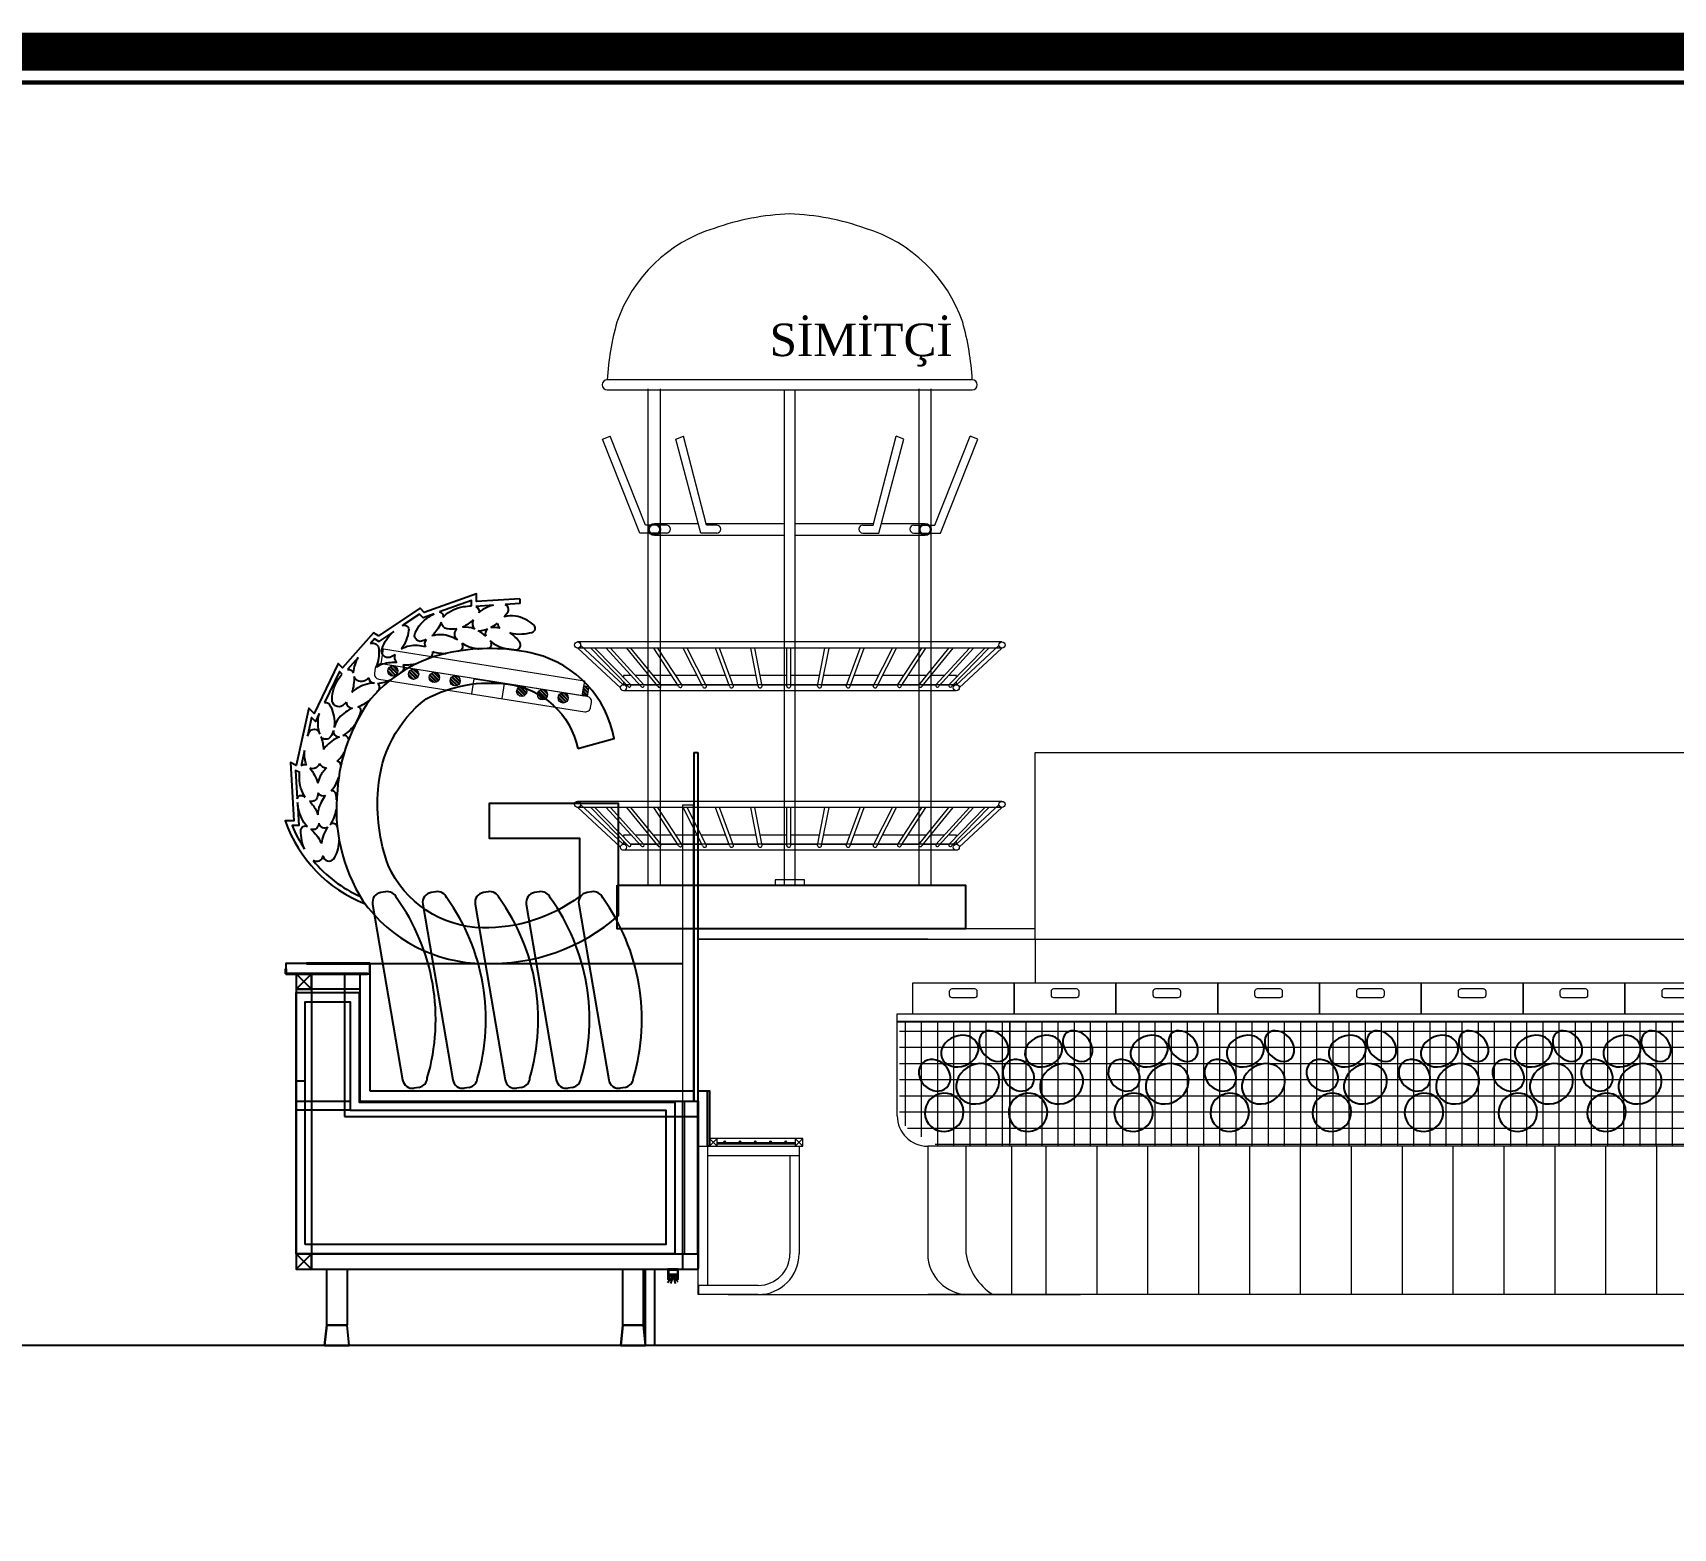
# Model space of a CAD drawing. Header units: millimetres. Extents: x 54215 to 67697, y 23496 to 56611.
# Drawn here: x 57300.9 to 57623.2, y 28302.8 to 28596.5 of the extents above; entities that cross this region are included whole.
import ezdxf

# ---------------------------------------------------------------- set-up
doc = ezdxf.new("R2010")
doc.units = ezdxf.units.MM
doc.linetypes.add('DASHED', pattern=[19.05, 12.7, -6.35])
for name, color, linetype, lineweight in [('ahşap', 27, 'Continuous', 25), ('DEMIR_gor', 154, 'Continuous', 9), ('DEMIR_kesit', 170, 'Continuous', 18), ('mermer', 42, 'Continuous', 25), ('no3_ahsap gorunus on ince', 32, 'Continuous', 13), ('no3_cam gorunus on', 142, 'Continuous', 15), ('no3_duvar kaplama', 8, 'Continuous', 0), ('no3_duvar kaplama trimli', 8, 'Continuous', 0), ('no3_kutu profil gorunus', 8, 'Continuous', 0), ('no3_kutuprofil kesit', 74, 'Continuous', 18), ('no3_lejand', 255, 'Continuous', 13), ('no3_mermer gorunus on', 31, 'Continuous', 15), ('no3_tefriş arka ince', 65, 'Continuous', 13), ('no3_yazı duvar', 152, 'Continuous', 0), ('t_olcu', 251, 'Continuous', 20), ('TEFRIS_mutfak_ekipmanlari', 161, 'Continuous', 0), ('çizgi', 7, 'Continuous', 30)]:
    doc.layers.add(name, color=color, linetype=linetype, lineweight=lineweight)
doc.layers.add('cam', color=130, linetype='Continuous')
doc.layers.add('no3_ahsap kesit on', color=7, linetype='Continuous', lineweight=20, true_color=0xfca103)
doc.layers.add('SAC', color=7, linetype='Continuous', lineweight=20, true_color=0x4aed60)
doc.styles.add('style1', font='arial.ttf', dxfattribs={"height": 20})
pattern_1 = [(135, (-115073.0382, 81657.416), (-0.3367596045, -0.3367596045), []), (135, (-115073.0382, 81657.6405), (-0.3367596045, -0.3367596045), [])]

# ---------------------------------------------------------------- blocks, each defined once
blk = doc.blocks.new('ggggggg')
blk.add_line((13801.05, 8892.88), (13801.05, 8893.82))
for points in [[(13800.99, 8893.82), (13792.43, 8893.26), (13792.43, 8894.79), (13782.2, 8891.15), (13781.37, 8891.98), (13773.22, 8886.52), (13772.23, 8887.13), (13766.16, 8880.24), (13765.28, 8881.11), (13760.55, 8871.29), (13759.5, 8872.34), (13757.06, 8861.08), (13755.91, 8861.64), (13756.56, 8850.19), (13754.9, 8850.19, 0.220257), (13770.56, 8833.91, 0.220257)], [(13785.86, 8890.21, -0.052252), (13786.08, 8890.42, -0.147162), (13789.93, 8892.28, -0.02465), (13791.5, 8892.42, -0.02465)], [(13792.35, 8892.32, -0.356992), (13792.94, 8891.08)], [(13795.79, 8892.55, 0.069039), (13793.73, 8891.72, 0.040908), (13792.94, 8891.08)], [(13797.92, 8890.3, 0.016416), (13798.57, 8891.11, 0.459413), (13798.11, 8892.69)], [(13782.54, 8885.81, -0.040122), (13781.65, 8885.47, -0.634112), (13780.43, 8887.14, -0.147462), (13783.11, 8890.27, -0.018992), (13784.14, 8890.85, -0.018992)], [(13785.53, 8889.19, -0.090605), (13784.04, 8886.83, -0.020964), (13783.67, 8886.51, -0.020964)], [(13785.21, 8891.23, -0.480552), (13785.85, 8890.18)], [(13788.61, 8887.92, -0.078564), (13786.67, 8887.88, -0.335303), (13785.53, 8889.19)], [(13791.83, 8889.67, -0.07874), (13789.74, 8888.25)], [(13791.83, 8889.67, 0.358645), (13792.15, 8887.88, 0.333241)], [(13795.27, 8888.18, 0.052946), (13796.61, 8889.01)], [(13796.61, 8889.01, 0.216481), (13797.02, 8888.06)], [(13799.04, 8887.15, 0.0816), (13801.37, 8886.9, 0.031671), (13803.34, 8887.19, 0.631872), (13803.59, 8888.77, 0.124464), (13800.11, 8890.43, 0.091821), (13797.92, 8890.3, 0.091821)], [(13776.43, 8882.84, -0.04629), (13775.45, 8882.31, -0.634212), (13773.91, 8883.95, -0.147354), (13776.23, 8887.42)], [(13777.87, 8888.55, -0.631872), (13779.13, 8887.56, -0.124464), (13777.7, 8883.97, -0.003851), (13777.64, 8883.9, -0.003851)], [(13782.54, 8885.81, 0.321251), (13782.45, 8884.36, 0.321251)], [(13788.71, 8885.78, 0.102296), (13785.63, 8886.76, 0.081529), (13783.67, 8886.51, 0.081529)], [(13788.61, 8887.92, 0.480955), (13788.65, 8885.82, 0.002449), (13788.71, 8885.78, 0.002449)], [(13792.15, 8887.88, 0.004628), (13792.01, 8887.93, 0.094733), (13789.74, 8888.25)], [(13792.77, 8887.56, 0.122601), (13793.47, 8887.58, 0.040541), (13794.63, 8887.9)], [(13794.27, 8886.48, 0.058169), (13792.77, 8887.56, 0.058169)], [(13794.63, 8887.9, 0.326243), (13794.27, 8886.48, 0.326243)], [(13794.91, 8884.04, 0.481871), (13795.12, 8885.57)], [(13795.19, 8885.49, 0.120364), (13798.3, 8884.04, 0.031671), (13800.28, 8883.81, 0.631872), (13800.92, 8885.28, 0.084685), (13799.04, 8887.15)], [(13797.02, 8888.06, 0.073029), (13795.27, 8888.18, 0.073029)], [(13812.34, 8864.42), (13819.49, 8866.34, 0.293879), (13804.06, 8882.95, 0.102442), (13788.87, 8883.52, 0.185058), (13771.64, 8874.09, 0.140955), (13765.13, 8856.2, 0.170417), (13770.13, 8834.51, 0.241576), (13793.9, 8822.17, 0.190436), (13820.39, 8831.59), (13820.39, 8853.57), (13794.98, 8853.57), (13794.98, 8846.82), (13812.68, 8846.82), (13812.68, 8835.31, -0.167428), (13793.63, 8829.2, -0.293645), (13775.12, 8841.49, -0.11009), (13773.15, 8856.41, -0.216265), (13782.54, 8874.13, -0.158132), (13798.66, 8877.03, -0.321828), (13812.34, 8864.42, 5.251782)], [(13768.31, 8879.24, -0.015222), (13768.32, 8879.34, -0.10387), (13769.22, 8882.3, -0.10387)], [(13771.63, 8885.04, -0.529784), (13773.26, 8883.94, -0.112395), (13772.75, 8880.35, -0.112395)], [(13776.43, 8882.84, 0.33361), (13776.81, 8881.27, 0.33361)], [(13782.45, 8884.36, 0.100534), (13779.28, 8884.53, 0.072015), (13777.64, 8883.9, 0.072015)], [(13782.75, 8881.96, 0.013505), (13783.49, 8882.39, 0.309294), (13783.87, 8883.44, 0.309294)], [(13783.87, 8883.44, 0.090699), (13786.49, 8883.09)], [(13788.74, 8883.5, 0.006964), (13789.17, 8883.63, 0.471715), (13789.64, 8885.08, 0.471715)], [(13789.64, 8885.08, 0.104172), (13792.48, 8884.03, 0.007197), (13792.93, 8883.98)], [(13767.1, 8879.9, -0.364509), (13768.31, 8879.24)], [(13776.81, 8881.27, 0.104823), (13773.58, 8880.81, 0.039552), (13772.75, 8880.35, 0.039552)], [(13777.59, 8879.33, 0.009385), (13778.03, 8879.72, 0.377518), (13778.04, 8880.9, 0.377518)], [(13778.04, 8880.9, 0.09482), (13780.79, 8881.12)], [(13766.85, 8873.48, -0.037605), (13766.18, 8872.85, -0.634299), (13764.08, 8874.08, -0.147255), (13765.36, 8878.11, -0.018166), (13766.06, 8879.02)], [(13768.4, 8878.55, -0.081247), (13768, 8875.41, -0.081247)], [(13772.42, 8877.27, 0.124491), (13768.79, 8876.11, 0.044523), (13768, 8875.41, 0.044523)], [(13771.27, 8878.27, -0.03204), (13770.63, 8877.77, -0.466736), (13768.4, 8878.55)], [(13771.27, 8878.27, 0.346555), (13772.26, 8877.26)], [(13772.87, 8875.44, 0.012021), (13773.31, 8876.05, 0.374024), (13773.09, 8877.19, 0.374024)], [(13773.09, 8877.19, 0.093762), (13775.67, 8877.96)], [(13762.61, 8873.42, -0.402184), (13763.61, 8872.99, -0.124491), (13764.59, 8869.31, -0.03173), (13764.49, 8868.56)], [(13766.19, 8866.93, 0.143993), (13768.99, 8869.82, 0.031589), (13769.75, 8871.64, 0.422413), (13769.16, 8872.6)], [(13766.85, 8873.48, 0.399654), (13768.13, 8872.34, 0.399654)], [(13769.16, 8872.6, 0.097901), (13771.59, 8874.01)], [(13761.68, 8867.25, -0.140606), (13761.55, 8871.18, -0.001662), (13761.58, 8871.28)], [(13768.13, 8872.34, 0.106038), (13765.47, 8870.45, 0.090467), (13764.49, 8868.56)], [(13759.27, 8866.85, -0.013271), (13759.61, 8867.62, -0.631445), (13761.57, 8867.49, -0.008143), (13761.68, 8867.25, -0.008143)], [(13764.34, 8867.95, -0.05857), (13763.77, 8866.68, -0.5228), (13761.9, 8866.72, -0.5228)], [(13761.9, 8866.72, -0.079694), (13762.39, 8864.21, -0.079694)], [(13765.55, 8866.69, 0.109171), (13762.74, 8864.71, 0.024725), (13762.39, 8864.21, 0.024725)], [(13764.34, 8867.95, 0.465231), (13765.55, 8866.69, 0.465231)], [(13767.36, 8866.23, 0.399621), (13766.19, 8866.93)], [(13759.06, 8861.18, -0.060546), (13758.95, 8861.48, -0.088005), (13758.65, 8864.03, -0.088005)], [(13765.1, 8861.91, 0.077245), (13766.49, 8863.68)], [(13758.79, 8854.83, -0.137994), (13757.66, 8858.58, -0.0182), (13757.7, 8859.73)], [(13757.99, 8860.97, -0.340556), (13759.06, 8861.18)], [(13761.64, 8861.48, -0.02567), (13761.32, 8860.94, -0.34555), (13759.71, 8860.55, -0.34555)], [(13759.71, 8860.55, -0.107177), (13761.28, 8857.6, -0.000846), (13761.28, 8857.58, -0.000846)], [(13763, 8860.62, 0.066929), (13761.73, 8858.95, 0.05998), (13761.28, 8857.58, 0.05998)], [(13761.64, 8861.48, 0.332611), (13763, 8860.62, 0.332611)], [(13765.82, 8861.09, 0.34382), (13765.1, 8861.91)], [(13763.9, 8856.09, 0.108056), (13765.41, 8858.79)], [(13757.29, 8853.78), (13757.55, 8849.26), (13756.25, 8849.26, 0.050355), (13758.68, 8844.64, 0.050355)], [(13757.25, 8854.53, -0.590539), (13758.54, 8855.01, -0.009867), (13758.79, 8854.83)], [(13759.25, 8849.07, -0.137426), (13757.48, 8852.48, -0.021018), (13757.29, 8853.78)], [(13761.35, 8855.68, -0.03727), (13761.18, 8854.8, -0.389345), (13759.68, 8854.04, -0.389345)], [(13759.68, 8854.04, -0.075658), (13761.03, 8852.12, -0.03235), (13761.27, 8851.4, -0.03235)], [(13762.79, 8855.17, 0.098941), (13761.39, 8852.43, 0.043033), (13761.27, 8851.4, 0.043033)], [(13761.35, 8855.68, 0.343057), (13762.79, 8855.17, 0.343057)], [(13764.97, 8854.35, 0.016603), (13764.88, 8855.39, 0.390321), (13763.9, 8856.09, 0.390321)], [(13763.73, 8849.44, 0.113386), (13764.92, 8852.45)], [(13758.68, 8844.64, -0.062279), (13758.13, 8846.35, -0.031671), (13757.92, 8848.33, -0.56104), (13759.25, 8849.07, -0.56104)], [(13761.46, 8849.72, -0.013351), (13761.44, 8849.41, -0.46209), (13759.94, 8848.53, -0.46209)], [(13759.94, 8848.53, -0.102272), (13761.86, 8845.99, -0.011798), (13761.96, 8845.72)], [(13761.46, 8849.72, 0.004221), (13761.48, 8849.63, 0.459188), (13763.25, 8848.97, 0.459188)], [(13763.25, 8848.97, 0.111944), (13761.96, 8845.74, 0.001029), (13761.96, 8845.72)], [(13765.11, 8848.97, 0.002102), (13765.08, 8849.1, 0.453534), (13763.84, 8849.61, 0.453534)], [(13762.24, 8843.35, 0.016836), (13762.38, 8842.97, 0.634212), (13764.63, 8843.05, 0.122163), (13765.47, 8846.43)], [(13762.24, 8843.35, -0.006066), (13762.23, 8843.21, -0.526215), (13760.35, 8842.39)], [(13760.35, 8842.39, 0.113888), (13769.64, 8835.32)]]:
    blk.add_lwpolyline(points, format="xyb")
for points in [[(13791.5, 8892.42), (13791.5, 8893.46), (13785.21, 8891.23)], [(13795.79, 8892.55), (13792.35, 8892.32)], [(13801.05, 8892.88), (13798.11, 8892.69)], [(13784.14, 8890.85), (13781.96, 8890.08), (13781.25, 8890.78), (13778, 8888.6)], [(13776.2, 8887.39), (13773.25, 8885.41), (13772.41, 8885.92), (13771.63, 8885.04)], [(13769.22, 8882.3), (13767.1, 8879.9)], [(13766.06, 8879.02), (13765.55, 8879.52), (13762.61, 8873.42)], [(13761.58, 8871.28), (13760.82, 8869.7), (13760.05, 8870.47), (13759.27, 8866.85)], [(13758.65, 8864.03), (13757.99, 8860.97)], [(13757.72, 8859.72), (13756.93, 8860.1), (13757.25, 8854.53)]]:
    blk.add_lwpolyline(points)
blk = doc.blocks.new('ekmek')
for p, q in [((1709.68, 744.61), (1708.77, 744.61)), ((1706.77, 742.61), (1706.77, 707.61)), ((1709.68, 705.61), (1708.77, 705.61))]:
    blk.add_line(p, q)
for centre, radius, start, end in [((1708.77, 742.61), 2, 90, 180), ((1709.68, 742.61), 2, 12.9946, 90), ((1674.81, 725.11), 40.96, 334.0108, 25.9892), ((1708.77, 707.61), 2, 180, 270), ((1709.68, 707.61), 2, 270, 347.0054)]:
    blk.add_arc(centre, radius, start, end)
blk = doc.blocks.new('simitçi')
blk.add_lwpolyline([(10578.77, 7617.51), (10647.26, 7617.51), (10647.26, 7608.88), (10578.77, 7608.88)], close=True)
at = {"layer": 'no3_ahsap gorunus on ince'}
blk.add_lwpolyline([(10648.56, 7716.77, 0.055499), (10646.68, 7728.06, 0.240998), (10627.6, 7746.48, 0.076964), (10612.71, 7749.35, 0.076964), (10597.83, 7746.48, 0.240998), (10578.75, 7728.06, 0.055499), (10576.86, 7716.77)], format="xyb", dxfattribs=at)
for points in [[(10581.57, 7658.66), (10580.04, 7658.66), (10580.04, 7658.3)], [(10585.07, 7658.66), (10582.37, 7658.66)], [(10589.51, 7658.66), (10585.89, 7658.66)], [(10594.52, 7658.66), (10590.31, 7658.66)], [(10600.1, 7658.66), (10595.32, 7658.66)], [(10606.08, 7658.66), (10600.91, 7658.66)], [(10612.1, 7658.66), (10606.88, 7658.66)], [(10618.57, 7658.66), (10612.9, 7658.66)], [(10624.55, 7658.66), (10619.38, 7658.66)], [(10630.13, 7658.66), (10625.35, 7658.66)], [(10635.14, 7658.66), (10630.94, 7658.66)], [(10639.57, 7658.66), (10635.95, 7658.66)], [(10643.09, 7658.66), (10640.38, 7658.66)], [(10645.47, 7658.35), (10645.47, 7658.66), (10643.89, 7658.66)], [(10580.04, 7657.47), (10580.04, 7656.87), (10580.62, 7656.87)], [(10581.44, 7656.87), (10583.2, 7656.87)], [(10583.99, 7656.87), (10586.53, 7656.87)], [(10587.31, 7656.87), (10590.66, 7656.87)], [(10591.48, 7656.87), (10595.43, 7656.87)], [(10596.24, 7656.87), (10600.76, 7656.87)], [(10601.57, 7656.87), (10606.43, 7656.87)], [(10607.23, 7656.87), (10612.1, 7656.87)], [(10612.9, 7656.87), (10618.23, 7656.87)], [(10619.03, 7656.87), (10623.89, 7656.87)], [(10624.69, 7656.87), (10629.22, 7656.87)], [(10630.02, 7656.87), (10633.98, 7656.87)], [(10634.79, 7656.87), (10638.11, 7656.87)], [(10638.93, 7656.87), (10641.46, 7656.87)], [(10642.26, 7656.87), (10644.02, 7656.87)], [(10644.84, 7656.87), (10645.47, 7656.87), (10645.47, 7657.52)], [(10581.57, 7627.34), (10580.04, 7627.34), (10580.04, 7626.98)], [(10580.04, 7626.15), (10580.04, 7625.55), (10580.62, 7625.55)], [(10581.44, 7625.55), (10583.2, 7625.55)], [(10585.07, 7627.34), (10582.37, 7627.34)], [(10583.99, 7625.55), (10586.53, 7625.55)], [(10589.51, 7627.34), (10585.89, 7627.34)], [(10587.31, 7625.55), (10590.66, 7625.55)], [(10594.52, 7627.34), (10590.31, 7627.34)], [(10591.48, 7625.55), (10595.43, 7625.55)], [(10600.1, 7627.34), (10595.32, 7627.34)], [(10596.24, 7625.55), (10600.76, 7625.55)], [(10606.08, 7627.34), (10600.91, 7627.34)], [(10601.57, 7625.55), (10606.43, 7625.55)], [(10612.1, 7627.34), (10606.88, 7627.34)], [(10607.23, 7625.55), (10612.1, 7625.55)], [(10618.57, 7627.34), (10612.9, 7627.34)], [(10612.9, 7625.55), (10618.23, 7625.55)], [(10619.03, 7625.55), (10623.89, 7625.55)], [(10624.55, 7627.34), (10619.38, 7627.34)], [(10624.69, 7625.55), (10629.22, 7625.55)], [(10630.13, 7627.34), (10625.35, 7627.34)], [(10630.02, 7625.55), (10633.98, 7625.55)], [(10635.14, 7627.34), (10630.94, 7627.34)], [(10634.79, 7625.55), (10638.11, 7625.55)], [(10639.57, 7627.34), (10635.95, 7627.34)], [(10638.93, 7625.55), (10641.46, 7625.55)], [(10643.09, 7627.34), (10640.38, 7627.34)], [(10642.26, 7625.55), (10644.02, 7625.55)], [(10645.47, 7627.04), (10645.47, 7627.34), (10643.89, 7627.34)], [(10644.84, 7625.55), (10645.47, 7625.55), (10645.47, 7626.21)]]:
    blk.add_lwpolyline(points, dxfattribs=at)
at = {"layer": 'no3_kutu profil gorunus'}
for p, q in [((10584.91, 7617.51), (10584.91, 7714.97)), ((10587.31, 7617.51), (10587.31, 7714.97)), ((10611.66, 7617.51), (10611.66, 7714.77)), ((10613.76, 7617.51), (10613.76, 7714.77)), ((10638.11, 7617.51), (10638.11, 7714.97)), ((10640.51, 7617.51), (10640.51, 7714.97)), ((10586.11, 7688.56), (10594.73, 7688.56)), ((10596.25, 7688.56), (10611.66, 7688.56)), ((10613.76, 7688.56), (10629.18, 7688.56)), ((10630.69, 7688.56), (10639.31, 7688.56)), ((10611.66, 7686.16), (10586.11, 7686.16)), ((10639.31, 7686.16), (10613.76, 7686.16))]:
    blk.add_line(p, q, dxfattribs=at)
at = {"layer": 'no3_kutuprofil kesit'}
for p, q in [((10648.56, 7716.77), (10576.86, 7716.77)), ((10576.86, 7714.77), (10648.56, 7714.77)), ((10654.4, 7665.26), (10571.02, 7665.26)), ((10654.4, 7664.06), (10571.02, 7664.06)), ((10579.44, 7656.27), (10571.05, 7664.06)), ((10579.98, 7656.86), (10571.6, 7664.64)), ((10580.91, 7656.58), (10573.61, 7664.06)), ((10581.49, 7656.81), (10574.41, 7664.06)), ((10583.46, 7656.58), (10576.66, 7664.06)), ((10584.05, 7656.81), (10577.46, 7664.06)), ((10586.76, 7656.58), (10580.68, 7664.06)), ((10587.41, 7656.78), (10581.48, 7664.06)), ((10590.85, 7656.58), (10586, 7664.06)), ((10591.55, 7656.75), (10586.8, 7664.06)), ((10595.58, 7656.58), (10591.75, 7664.06)), ((10596.38, 7656.6), (10592.55, 7664.06)), ((10600.87, 7656.58), (10598.11, 7664.06)), ((10601.67, 7656.6), (10598.91, 7664.06)), ((10606.48, 7656.58), (10605.03, 7664.06)), ((10607.28, 7656.6), (10605.83, 7664.06)), ((10612.1, 7656.58), (10612.1, 7664.06)), ((10612.9, 7656.6), (10612.9, 7664.06)), ((10618.17, 7656.6), (10619.63, 7664.06)), ((10618.97, 7656.58), (10620.43, 7664.06)), ((10623.79, 7656.6), (10626.54, 7664.06)), ((10624.59, 7656.58), (10627.34, 7664.06)), ((10629.08, 7656.6), (10632.91, 7664.06)), ((10629.88, 7656.58), (10633.71, 7664.06)), ((10633.9, 7656.75), (10638.65, 7664.06)), ((10634.61, 7656.58), (10639.45, 7664.06)), ((10638.04, 7656.78), (10643.98, 7664.06)), ((10638.69, 7656.58), (10644.78, 7664.06)), ((10641.41, 7656.81), (10647.99, 7664.06)), ((10642, 7656.58), (10648.79, 7664.06)), ((10643.96, 7656.81), (10651.05, 7664.06)), ((10644.55, 7656.58), (10651.85, 7664.06)), ((10645.47, 7656.86), (10653.86, 7664.64)), ((10646.02, 7656.27), (10654.4, 7664.06)), ((10645.42, 7656.87), (10580.04, 7656.87)), ((10580.62, 7656.87), (10580.04, 7656.87)), ((10645.42, 7655.67), (10580.04, 7655.67)), ((10645.42, 7656.87), (10581.44, 7656.87)), ((10654.4, 7633.94), (10571.02, 7633.94)), ((10654.4, 7632.74), (10571.02, 7632.74)), ((10579.44, 7624.95), (10571.05, 7632.74)), ((10579.98, 7625.54), (10571.6, 7633.32)), ((10580.91, 7625.26), (10573.61, 7632.74)), ((10581.49, 7625.49), (10574.41, 7632.74)), ((10583.46, 7625.26), (10576.66, 7632.74)), ((10584.05, 7625.49), (10577.46, 7632.74)), ((10586.76, 7625.26), (10580.68, 7632.74)), ((10587.41, 7625.46), (10581.48, 7632.74)), ((10590.85, 7625.26), (10586, 7632.74)), ((10591.55, 7625.43), (10586.8, 7632.74)), ((10595.58, 7625.26), (10591.75, 7632.74)), ((10596.38, 7625.28), (10592.55, 7632.74)), ((10600.87, 7625.26), (10598.11, 7632.74)), ((10601.67, 7625.28), (10598.91, 7632.74)), ((10606.48, 7625.26), (10605.03, 7632.74)), ((10607.28, 7625.28), (10605.83, 7632.74)), ((10612.1, 7625.26), (10612.1, 7632.74)), ((10612.9, 7625.28), (10612.9, 7632.74)), ((10618.17, 7625.28), (10619.63, 7632.74)), ((10618.97, 7625.26), (10620.43, 7632.74)), ((10623.79, 7625.28), (10626.54, 7632.74)), ((10624.59, 7625.26), (10627.34, 7632.74)), ((10629.08, 7625.28), (10632.91, 7632.74)), ((10629.88, 7625.26), (10633.71, 7632.74)), ((10633.9, 7625.43), (10638.65, 7632.74)), ((10634.61, 7625.26), (10639.45, 7632.74)), ((10638.04, 7625.46), (10643.98, 7632.74)), ((10638.69, 7625.26), (10644.78, 7632.74)), ((10641.41, 7625.49), (10647.99, 7632.74)), ((10642, 7625.26), (10648.79, 7632.74)), ((10643.96, 7625.49), (10651.05, 7632.74)), ((10644.55, 7625.26), (10651.85, 7632.74)), ((10645.47, 7625.54), (10653.86, 7633.32)), ((10646.02, 7624.95), (10654.4, 7632.74)), ((10580.62, 7625.55), (10580.04, 7625.55)), ((10645.42, 7625.55), (10581.44, 7625.55)), ((10645.42, 7624.35), (10580.04, 7624.35))]:
    blk.add_line(p, q, dxfattribs=at)
blk.add_lwpolyline([(10609.85, 7617.51), (10615.58, 7617.51), (10615.58, 7618.55), (10609.85, 7618.55)], close=True, dxfattribs=at)
for centre, radius in [((10586.11, 7687.36), 1.2), ((10586.11, 7687.36), 1), ((10639.31, 7687.36), 1.2), ((10639.31, 7687.36), 1), ((10571.02, 7664.66), 0.6), ((10654.4, 7664.66), 0.6), ((10580.04, 7656.27), 0.6), ((10645.42, 7656.27), 0.6), ((10571.02, 7633.34), 0.6), ((10654.4, 7633.34), 0.6), ((10580.04, 7624.95), 0.6), ((10645.42, 7624.95), 0.6)]:
    blk.add_circle(centre, radius, dxfattribs=at)
for centre, radius, start, end in [((10576.86, 7715.77), 1, 90, 270), ((10648.56, 7715.77), 1, 270, 90), ((10581.2, 7656.68), 0.316, 199.456, 23.6076), ((10583.76, 7656.68), 0.316, 199.456, 23.6076), ((10587.08, 7656.71), 0.342, 203.2898, 11.4211), ((10591.2, 7656.69), 0.362, 197.5615, 9.9056), ((10595.98, 7656.65), 0.404, 189.73, 353.0539), ((10601.27, 7656.65), 0.404, 189.73, 353.0539), ((10606.88, 7656.65), 0.404, 189.73, 353.0539), ((10612.5, 7656.65), 0.404, 189.73, 353.0539), ((10618.57, 7656.65), 0.404, 186.9461, 350.27), ((10624.19, 7656.65), 0.404, 186.9461, 350.27), ((10629.48, 7656.65), 0.404, 186.9461, 350.27), ((10634.26, 7656.69), 0.362, 170.0944, 342.4385), ((10638.38, 7656.71), 0.342, 168.5789, 336.7102), ((10641.7, 7656.68), 0.316, 156.3924, 340.544), ((10644.25, 7656.68), 0.316, 156.3924, 340.544), ((10581.2, 7625.37), 0.316, 199.456, 23.6076), ((10583.76, 7625.37), 0.316, 199.456, 23.6076), ((10587.08, 7625.4), 0.342, 203.2898, 11.4211), ((10591.2, 7625.37), 0.362, 197.5615, 9.9056), ((10634.26, 7625.37), 0.362, 170.0944, 342.4385), ((10638.38, 7625.4), 0.342, 168.5789, 336.7102), ((10641.7, 7625.37), 0.316, 156.3924, 340.544), ((10644.25, 7625.37), 0.316, 156.3924, 340.544), ((10595.98, 7625.33), 0.404, 189.73, 353.0539), ((10601.27, 7625.33), 0.404, 189.73, 353.0539), ((10606.88, 7625.33), 0.404, 189.73, 353.0539), ((10612.5, 7625.33), 0.404, 189.73, 353.0539), ((10618.57, 7625.33), 0.404, 186.9461, 350.27), ((10624.19, 7625.33), 0.404, 186.9461, 350.27), ((10629.48, 7625.33), 0.404, 186.9461, 350.27)]:
    blk.add_arc(centre, radius, start, end, dxfattribs=at)
at = {"layer": 'no3_tefriş arka ince'}
for p, q in [((10575.94, 7705.09), (10577.43, 7705.68)), ((10583.26, 7686.63), (10575.94, 7705.09)), ((10584.35, 7688.23), (10577.43, 7705.68)), ((10590.33, 7705.09), (10591.82, 7705.68)), ((10595.25, 7686.63), (10590.33, 7705.09)), ((10596.33, 7688.23), (10591.82, 7705.68)), ((10629.09, 7688.23), (10633.61, 7705.68)), ((10630.18, 7686.63), (10635.09, 7705.09)), ((10635.09, 7705.09), (10633.61, 7705.68)), ((10641.22, 7688.23), (10648.14, 7705.68)), ((10642.31, 7686.63), (10649.63, 7705.09)), ((10649.63, 7705.09), (10648.14, 7705.68)), ((10588.47, 7686.63), (10583.26, 7686.63)), ((10588.47, 7688.23), (10584.35, 7688.23)), ((10598.35, 7686.63), (10595.25, 7686.63)), ((10598.35, 7688.23), (10596.33, 7688.23)), ((10627.08, 7688.23), (10629.09, 7688.23)), ((10627.08, 7686.63), (10630.18, 7686.63)), ((10637.1, 7688.23), (10641.22, 7688.23)), ((10637.1, 7686.63), (10642.31, 7686.63))]:
    blk.add_line(p, q, dxfattribs=at)
for centre, start, end in [((10588.47, 7687.43), 270, 90), ((10598.35, 7687.43), 270, 90), ((10627.08, 7687.43), 90, 270), ((10637.1, 7687.43), 90, 270)]:
    blk.add_arc(centre, 0.8, start, end, dxfattribs=at)
blk = doc.blocks.new('GÖRÜNÜŞDOLLAPP')
h = blk.add_hatch()
h.set_pattern_fill('ANSI31', color=250, scale=0.025, angle=90, style=0)
h.set_pattern_definition([(135, (7514.38387, 7508.40683), (-0.0561266008, -0.0561266008), [])])
h.paths.add_polyline_path([(10875.37, 7607.53), (10877.07, 7607.53), (10877.07, 7607.38), (10875.37, 7607.38)])
h = blk.add_hatch()
h.set_pattern_fill('ANSI31', color=250, scale=0.025, angle=90, style=0)
h.set_pattern_definition([(135, (7514.38379, 7508.406896), (-0.0561266008, -0.0561266008), [])])
h.paths.add_polyline_path([(10875.37, 7607.53), (10877.07, 7607.53), (10877.07, 7607.38), (10875.37, 7607.38)])
h = blk.add_hatch(color=256)
h.paths.add_polyline_path([(10876.82, 7607.38), (10876.82, 7607.18), (10875.62, 7607.18), (10875.62, 7607.38)])
h.paths.add_polyline_path([(10876.52, 7607.18), (10876.52, 7606.98), (10876.22, 7606.98), (10875.92, 7606.98), (10875.92, 7607.18)])
h = blk.add_hatch(color=256)
h.paths.add_polyline_path([(10876.82, 7607.38), (10876.82, 7607.18), (10875.62, 7607.18), (10875.62, 7607.38)])
h.paths.add_polyline_path([(10876.52, 7607.18), (10876.52, 7606.98), (10876.22, 7606.98), (10875.92, 7606.98), (10875.92, 7607.18)])
at = {"layer": 'DEMIR_kesit'}
h = blk.add_hatch(dxfattribs=at)
h.set_pattern_fill('ANSI32', color=2, scale=0.05, angle=90)
h.set_pattern_definition(pattern_1)
edge = h.paths.add_edge_path()
edge.add_arc((10821.18, 7726.06), 1, 0, 360)
edge = h.paths.add_edge_path()
edge.add_arc((10825.26, 7725.42), 1, 0, 360)
edge = h.paths.add_edge_path()
edge.add_arc((10829.33, 7724.77), 1, 0, 360)
edge = h.paths.add_edge_path()
edge.add_arc((10833.41, 7724.13), 1, 0, 360)
edge = h.paths.add_edge_path()
edge.add_arc((10846.49, 7722.06), 1, 0, 360)
edge = h.paths.add_edge_path()
edge.add_arc((10850.57, 7721.41), 1, 0, 360)
edge = h.paths.add_edge_path()
edge.add_arc((10854.64, 7720.77), 1, 0, 360)
h = blk.add_hatch(dxfattribs=at)
h.set_pattern_fill('ANSI32', color=2, scale=0.05, angle=90)
h.set_pattern_definition(pattern_1)
h.paths.add_polyline_path([(10858.38, 7721.19), (10858.69, 7723.16), (10859.68, 7723), (10859.37, 7721.03)])
at = {"layer": 'no3_duvar kaplama trimli'}
h = blk.add_hatch(dxfattribs=at)
h.set_pattern_fill('_USER', color=256, scale=10, angle=90, pattern_type=0)
h.set_pattern_definition([(90, (0, 0), (-10, 6e-16), [])])
edge = h.paths.add_edge_path()
edge.add_line((11407.49, 7603.58), (11407.49, 7632.71))
edge.add_line((11407.49, 7632.71), (11198.16, 7632.71))
edge.add_ellipse((11196.99, 7636.27), major_axis=(3.46, 1.61), ratio=0.981792, start_angle=226.0099, end_angle=263.3364, ccw=False)
edge.add_ellipse((11196.99, 7636.27), major_axis=(3.46, 1.61), ratio=0.981792, start_angle=-96.6636, end_angle=226.0099)
edge.add_line((11195.73, 7632.71), (10942.77, 7632.71))
edge.add_line((10942.77, 7632.71), (10942.77, 7603.58))
edge.add_line((10942.77, 7603.58), (10956.27, 7603.58))
edge.add_line((10956.27, 7603.58), (11407.49, 7603.58))
at = {"layer": 'no3_kutu profil gorunus'}
h = blk.add_hatch(dxfattribs=at)
h.set_pattern_fill('NET', color=256)
h.set_pattern_definition([(0, (-2487.5145, -1130.249), (0, 3.175), []), (90, (-2487.5145, -1130.249), (-3.175, 2e-16), [])])
edge = h.paths.add_edge_path()
edge.add_line((10942.7, 7657.28), (10942.3, 7657.28))
edge.add_line((10942.3, 7657.28), (10942.3, 7632.71))
edge.add_line((10942.3, 7632.71), (10927.7, 7632.71))
edge.add_line((10927.7, 7632.71), (10927.7, 7634.28))
edge.add_line((10927.7, 7634.28), (10926.2, 7634.28))
edge.add_arc((10927.14, 7641.05), 6.83, 199.9905, 262.1075, ccw=False)
edge.add_line((10920.72, 7638.71), (10920.72, 7657.21))
edge.add_line((10920.72, 7657.21), (10942.7, 7657.28))
h = blk.add_hatch(dxfattribs=at)
h.set_pattern_fill('NET', color=256)
h.set_pattern_definition([(0, (-2536.8467, -1130.249), (0, 3.175), []), (90, (-2536.8467, -1130.249), (-3.175, 2e-16), [])])
edge = h.paths.add_edge_path()
edge.add_line((11404.59, 7657.28), (10942.37, 7657.28))
edge.add_line((10942.37, 7657.28), (10942.37, 7632.71))
edge.add_line((10942.37, 7632.71), (11419.59, 7632.71))
edge.add_line((11419.59, 7632.71), (11419.59, 7634.28))
edge.add_line((11419.59, 7634.28), (11421.09, 7634.28))
edge.add_arc((11420.15, 7641.05), 6.83, 277.8925, 340.0095)
edge.add_line((11426.57, 7638.71), (11426.57, 7657.21))
edge.add_line((11426.57, 7657.21), (11404.59, 7657.28))
for p, q in [((10880.28, 7710.08), (10881.08, 7710.08)), ((10880.18, 7699.76), (10880.28, 7699.76)), ((10881.08, 7699.76), (10881.18, 7699.76)), ((10920.27, 7657.21), (11404.52, 7657.21)), ((10884.48, 7632.71), (10884.48, 7632.71)), ((10901.73, 7632.71), (10901.73, 7632.71)), ((10876.82, 7607.18), (10875.62, 7607.18)), ((10876.82, 7607.18), (10875.62, 7607.18)), ((10876.22, 7606.98), (10875.92, 7606.98)), ((10876.22, 7606.98), (10875.92, 7606.98)), ((10876.22, 7606.98), (10876.52, 7606.98)), ((10876.22, 7606.98), (10876.52, 7606.98)), ((10881.18, 7605.38), (10881.18, 7603.58))]:
    blk.add_line(p, q)
at = {"color": 6}
blk.add_line((10800.18, 7668.58), (10800.18, 7666.58), dxfattribs=at)
at = {"color": 150, "lineweight": 40}
for p, q in [((10800.18, 7667.58), (10800.18, 7666.58)), ((10816.68, 7668.58), (10804.18, 7668.58)), ((10800.18, 7666.58), (10816.18, 7666.58))]:
    blk.add_line(p, q, dxfattribs=at)
at = {"color": 5}
for p, q in [((10811.68, 7666.58), (10811.68, 7638.58)), ((10814.68, 7666.58), (10814.68, 7641.58)), ((10814.68, 7641.58), (10881.18, 7641.58)), ((10811.68, 7638.58), (10881.18, 7638.58)), ((10878.18, 7611.58), (10881.18, 7611.58))]:
    blk.add_line(p, q, dxfattribs=at)
at = {"color": 240, "true_color": 0xed1f24}
blk.add_line((10881.18, 7643.58), (10882.98, 7643.58), dxfattribs=at)
at = {"color": 21}
for p, q in [((10805.18, 7608.58), (10806.93, 7608.58)), ((10805.18, 7608.58), (10806.93, 7608.58)), ((10808.18, 7597.58), (10808.18, 7608.58)), ((10808.18, 7597.58), (10808.18, 7608.58)), ((10866.39, 7597.58), (10866.39, 7608.58)), ((10866.39, 7597.58), (10866.39, 7608.58)), ((10807.78, 7593.58), (10808.18, 7597.58)), ((10807.78, 7593.58), (10808.18, 7597.58)), ((10865.99, 7593.58), (10866.39, 7597.58)), ((10865.99, 7593.58), (10866.39, 7597.58))]:
    blk.add_line(p, q, dxfattribs=at)
at = {"color": 250}
for p, q in [((10870.39, 7597.58), (10870.39, 7608.58)), ((10870.39, 7597.58), (10870.39, 7608.58)), ((10870.79, 7593.58), (10870.79, 7608.58)), ((10870.79, 7593.58), (10870.79, 7608.58)), ((10872.59, 7608.58), (10872.59, 7593.58)), ((10872.59, 7608.58), (10872.59, 7593.58)), ((10870.79, 7593.58), (10870.39, 7597.58)), ((10870.79, 7593.58), (10870.39, 7597.58))]:
    blk.add_line(p, q, dxfattribs=at)
at = {"color": 2, "linetype": 'DASHED'}
for p, q in [((10876.06, 7606.9), (10875.14, 7605.89)), ((10876.06, 7606.9), (10875.14, 7605.89)), ((10876.15, 7606.88), (10875.7, 7605.76)), ((10876.15, 7606.88), (10875.7, 7605.76)), ((10876.35, 7606.85), (10876.63, 7605.72)), ((10876.35, 7606.85), (10876.63, 7605.72))]:
    blk.add_line(p, q, dxfattribs=at)
at = {"color": 1}
for p, q in [((10808.18, 7597.58), (10812.18, 7597.58)), ((10808.18, 7597.58), (10812.18, 7597.58)), ((10866.39, 7597.58), (10870.39, 7597.58)), ((10866.39, 7597.58), (10870.39, 7597.58))]:
    blk.add_line(p, q, dxfattribs=at)
at = {"color": 5}
for points in [[(10816.68, 7666.58), (10802.18, 7666.58), (10802.18, 7608.58), (10881.18, 7608.58), (10881.18, 7641.58)], [(10805.18, 7666.58), (10802.18, 7666.58), (10802.18, 7663.58), (10805.18, 7663.58), (10805.18, 7666.58), (10802.18, 7663.58), (10805.18, 7663.58), (10802.18, 7666.58)], [(10814.68, 7666.58), (10805.18, 7666.58), (10805.18, 7608.58), (10878.18, 7608.58), (10878.18, 7641.58)], [(10814.68, 7663.58), (10802.18, 7663.58), (10802.18, 7611.58), (10878.18, 7611.58), (10878.18, 7641.58)], [(10805.18, 7611.58), (10802.18, 7611.58), (10802.18, 7608.58), (10805.18, 7608.58), (10805.18, 7611.58), (10802.18, 7608.58), (10805.18, 7608.58), (10802.18, 7611.58)]]:
    blk.add_lwpolyline(points, dxfattribs=at)
blk.add_lwpolyline([(10882.98, 7643.58), (10883.38, 7643.58), (10883.38, 7632.71), (10882.98, 7632.71)], close=True)
at = {"color": 21}
for points in [[(10808.18, 7608.58), (10812.18, 7608.58), (10812.18, 7597.58), (10808.18, 7597.58)], [(10866.39, 7608.58), (10870.39, 7608.58), (10870.39, 7597.58), (10866.39, 7597.58)]]:
    blk.add_lwpolyline(points, close=True, dxfattribs=at)
at = {"color": 5}
for points in [[(10808.18, 7608.58), (10812.18, 7608.58), (10812.18, 7597.58), (10808.18, 7597.58)], [(10866.39, 7608.58), (10870.39, 7608.58), (10870.39, 7597.58), (10866.39, 7597.58)]]:
    blk.add_lwpolyline(points, close=True, dxfattribs=at)
at = {"color": 250}
blk.add_lwpolyline([(10876.92, 7606.73), (10876.92, 7606.58), (10877.22, 7606.58), (10877.22, 7608.58), (10875.22, 7608.58), (10875.22, 7606.58), (10875.52, 7606.58), (10875.52, 7606.73), (10875.37, 7606.73), (10875.37, 7606.93), (10875.52, 7606.93), (10875.52, 7607.08), (10875.37, 7607.08), (10875.37, 7607.38), (10877.07, 7607.38), (10877.07, 7607.08), (10876.92, 7607.08), (10876.92, 7606.93), (10877.07, 7606.93), (10877.07, 7606.73), (10876.92, 7606.73), (10876.92, 7606.73), (10877.07, 7606.73), (10877.07, 7606.93), (10876.92, 7606.93), (10876.92, 7607.08), (10877.07, 7607.08), (10877.07, 7607.38), (10877.07, 7607.53), (10875.37, 7607.53), (10875.37, 7607.38), (10875.37, 7608.43), (10877.07, 7608.43), (10877.07, 7607.53)], dxfattribs=at)
blk.add_lwpolyline([(10876.92, 7606.73), (10876.92, 7606.58), (10877.22, 7606.58), (10877.22, 7608.58), (10875.22, 7608.58), (10875.22, 7606.58), (10875.52, 7606.58), (10875.52, 7606.73), (10875.37, 7606.73), (10875.37, 7606.93), (10875.52, 7606.93), (10875.52, 7607.08), (10875.37, 7607.08), (10875.37, 7607.38), (10877.07, 7607.38), (10877.07, 7607.08), (10876.92, 7607.08), (10876.92, 7606.93), (10877.07, 7606.93), (10877.07, 7606.73), (10876.92, 7606.73), (10876.92, 7606.73), (10877.07, 7606.73), (10877.07, 7606.93), (10876.92, 7606.93), (10876.92, 7607.08), (10877.07, 7607.08), (10877.07, 7607.38), (10877.07, 7607.53), (10875.37, 7607.53), (10875.37, 7607.38), (10875.37, 7608.43), (10877.07, 7608.43), (10877.07, 7607.53)], dxfattribs=at)
at = {"color": 21}
for points in [[(10808.18, 7597.58), (10807.78, 7593.58), (10812.58, 7593.58), (10812.18, 7597.58), (10808.18, 7597.58)], [(10808.18, 7597.58), (10807.78, 7593.58), (10812.58, 7593.58), (10812.18, 7597.58), (10808.18, 7597.58)], [(10866.39, 7597.58), (10865.99, 7593.58), (10870.79, 7593.58), (10870.39, 7597.58), (10866.39, 7597.58)], [(10866.39, 7597.58), (10865.99, 7593.58), (10870.79, 7593.58), (10870.39, 7597.58), (10866.39, 7597.58)]]:
    blk.add_lwpolyline(points, dxfattribs=at)
at = {"extrusion": (0, 0, -1)}
for centre, major_axis, ratio in [((10932.56, 7651.4), (3.52, 1.3), 0.801864), ((10939.26, 7652.38), (2.23, -2.52), 0.744449), ((10949.03, 7651.4), (3.52, 1.3), 0.801864), ((10955.72, 7652.38), (2.23, -2.52), 0.744449), ((10969.77, 7651.4), (3.52, 1.3), 0.801864), ((10976.46, 7652.38), (2.23, -2.52), 0.744449), ((10988.68, 7651.4), (3.52, 1.3), 0.801864), ((10995.37, 7652.38), (2.23, -2.52), 0.744449), ((11008.72, 7651.4), (3.52, 1.3), 0.801864), ((11015.42, 7652.38), (2.23, -2.52), 0.744449), ((11026.82, 7651.4), (3.52, 1.3), 0.801864), ((11033.51, 7652.38), (2.23, -2.52), 0.744449), ((11045.27, 7651.4), (3.52, 1.3), 0.801864), ((11051.96, 7652.38), (2.23, -2.52), 0.744449), ((11062.68, 7651.4), (3.52, 1.3), 0.801864), ((11069.37, 7652.38), (2.23, -2.52), 0.744449), ((10927.63, 7646.65), (2.39, -2.39), 0.830324), ((10936.1, 7644.99), (3.73, 2.36), 0.854593), ((10944.1, 7646.65), (2.39, -2.39), 0.830324), ((10952.57, 7644.99), (3.73, 2.36), 0.854593), ((10964.84, 7646.65), (2.39, -2.39), 0.830324), ((10973.31, 7644.99), (3.73, 2.36), 0.854593), ((10983.75, 7646.65), (2.39, -2.39), 0.830324), ((10992.22, 7644.99), (3.73, 2.36), 0.854593), ((11003.8, 7646.65), (2.39, -2.39), 0.830324), ((11012.27, 7644.99), (3.73, 2.36), 0.854593), ((11021.89, 7646.65), (2.39, -2.39), 0.830324), ((11030.36, 7644.99), (3.73, 2.36), 0.854593), ((11040.34, 7646.65), (2.39, -2.39), 0.830324), ((11048.81, 7644.99), (3.73, 2.36), 0.854593), ((11057.75, 7646.65), (2.39, -2.39), 0.830324), ((11066.22, 7644.99), (3.73, 2.36), 0.854593), ((10929.5, 7639.37), (3.46, 1.61), 0.981792), ((10945.97, 7639.37), (3.46, 1.61), 0.981792), ((10966.71, 7639.37), (3.46, 1.61), 0.981792), ((10985.61, 7639.37), (3.46, 1.61), 0.981792), ((11005.66, 7639.37), (3.46, 1.61), 0.981792), ((11023.76, 7639.37), (3.46, 1.61), 0.981792), ((11042.21, 7639.37), (3.46, 1.61), 0.981792), ((11059.62, 7639.37), (3.46, 1.61), 0.981792)]:
    blk.add_ellipse(centre, major_axis=major_axis, ratio=ratio, dxfattribs=at)
at = {"layer": 'ahşap'}
for p, q in [((10816.68, 7668.58), (10816.68, 7643.58)), ((10816.68, 7668.58), (10878.18, 7668.58)), ((10814.68, 7666.58), (10814.68, 7643.58)), ((10816.68, 7643.58), (10880.18, 7643.58)), ((10816.68, 7641.58), (10877.68, 7641.58))]:
    blk.add_line(p, q, dxfattribs=at)
at = {"layer": 'ahşap', "color": 9}
for p, q in [((10802.18, 7641.58), (10802.18, 7645.58)), ((10802.18, 7645.58), (10803.98, 7645.58)), ((10881.18, 7641.58), (10881.18, 7608.7))]:
    blk.add_line(p, q, dxfattribs=at)
blk.add_lwpolyline([(10802.18, 7611.58), (10802.18, 7662.88), (10814.48, 7662.88), (10814.58, 7662.88), (10814.58, 7641.38), (10876.58, 7641.38), (10876.58, 7611.58), (10802.18, 7611.58)], dxfattribs=at)
for points in [[(10803.98, 7613.38), (10803.98, 7661.08), (10812.78, 7661.08), (10812.78, 7639.78), (10874.78, 7639.78), (10874.78, 7613.38)], [(10802.18, 7641.58), (10812.78, 7641.58), (10812.78, 7639.78), (10802.18, 7639.78)]]:
    blk.add_lwpolyline(points, close=True, dxfattribs=at)
at = {"layer": 'cam'}
for p, q in [((10880.28, 7710.08), (10880.28, 7641.58)), ((10881.08, 7710.08), (10881.08, 7641.58))]:
    blk.add_line(p, q, dxfattribs=at)
at = {"layer": 'DEMIR_gor', "color": 2}
blk.add_lwpolyline([(10818.4, 7724.48), (10858.9, 7718.07, 0.414214), (10860.04, 7718.9), (10860.2, 7719.89, 0.414214), (10859.37, 7721.03), (10818.87, 7727.44, 0.414214), (10817.73, 7726.61), (10817.57, 7725.62, 0.414214)], format="xyb", close=True, dxfattribs=at)
at = {"layer": 'DEMIR_kesit', "color": 1, "ltscale": 0.1}
blk.add_lwpolyline([(10836.67, 7721.59), (10837.14, 7724.55), (10843.07, 7723.61), (10842.6, 7720.65)], dxfattribs=at)
at = {"layer": 'DEMIR_kesit', "color": 2, "ltscale": 0.1}
blk.add_lwpolyline([(10858.38, 7721.19), (10858.69, 7723.16), (10859.68, 7723), (10859.37, 7721.03), (10858.38, 7721.19)], dxfattribs=at)
for centre in [(10821.18, 7726.06), (10825.26, 7725.42), (10829.33, 7724.77), (10833.41, 7724.13), (10846.49, 7722.06), (10850.57, 7721.41), (10854.64, 7720.77)]:
    blk.add_circle(centre, 1, dxfattribs=at)
at = {"layer": 'mermer'}
blk.add_lwpolyline([(10816.68, 7667.66), (10816.68, 7668.58), (10800.18, 7668.58), (10800.18, 7666.58), (10816.68, 7666.58), (10816.68, 7667.66)], dxfattribs=at)
at = {"layer": 'no3_ahsap gorunus on ince'}
for p, q in [((10926.27, 7673.38), (10881.18, 7673.38)), ((10926.27, 7673.38), (11427.02, 7673.38)), ((10947.4, 7673.38), (10947.4, 7664.71)), ((11421.02, 7632.71), (10926.27, 7632.71)), ((10926.27, 7632.71), (10926.27, 7611.58)), ((10887.08, 7603.58), (10956.27, 7603.58)), ((11427.02, 7603.58), (10926.27, 7603.58)), ((10934.27, 7603.58), (10951.27, 7603.58))]:
    blk.add_line(p, q, dxfattribs=at)
for points in [[(10923.25, 7664.71), (10923.25, 7658.71), (10943.25, 7658.71), (10943.25, 7664.71)], [(10943.25, 7664.71), (10943.25, 7658.71), (10963.25, 7658.71), (10963.25, 7664.71)], [(10963.25, 7664.71), (10963.25, 7658.71), (10983.25, 7658.71), (10983.25, 7664.71)], [(10983.25, 7664.71), (10983.25, 7658.71), (11003.25, 7658.71), (11003.25, 7664.71)], [(11003.23, 7664.71), (11003.23, 7658.71), (11023.23, 7658.71), (11023.23, 7664.71)], [(11023.23, 7664.71), (11023.23, 7658.71), (11043.23, 7658.71), (11043.23, 7664.71)], [(11043.23, 7664.71), (11043.23, 7658.71), (11063.23, 7658.71), (11063.23, 7664.71)], [(11063.23, 7664.71), (11063.23, 7658.71), (11083.23, 7658.71), (11083.23, 7664.71)]]:
    blk.add_lwpolyline(points, close=True, dxfattribs=at)
blk.add_arc((10934.27, 7611.58), 8, 180, 270, dxfattribs=at)
at = {"layer": 'no3_ahsap kesit on'}
for p, q in [((10882.98, 7643.58), (10882.98, 7632.71)), ((10882.98, 7632.71), (10900.98, 7632.71)), ((10900.98, 7632.71), (10900.98, 7611.58)), ((10882.98, 7630.91), (10900.98, 7630.91)), ((10899.18, 7630.91), (10899.18, 7611.58)), ((10892.98, 7605.38), (10881.18, 7605.38)), ((10892.98, 7603.58), (10881.18, 7603.58))]:
    blk.add_line(p, q, dxfattribs=at)
for points in [[(10881.18, 7605.38), (10881.18, 7643.58), (10882.98, 7643.58)], [(10881.18, 7643.58), (10881.18, 7641.78), (10881.18, 7641.78), (10881.18, 7632.71), (10882.98, 7632.71), (10882.98, 7643.58), (10881.18, 7643.58)], [(10882.98, 7641.78), (10882.98, 7605.38)]]:
    blk.add_lwpolyline(points, dxfattribs=at)
for radius in [8, 6.2]:
    blk.add_arc((10892.98, 7611.58), radius, 270, 0, dxfattribs=at)
at = {"layer": 'no3_cam gorunus on'}
for p, q in [((10947.4, 7673.38), (10947.4, 7710.08)), ((10947.4, 7710.08), (11317.02, 7710.08))]:
    blk.add_line(p, q, dxfattribs=at)
at = {"layer": 'no3_duvar kaplama'}
for p, q in [((10920.27, 7638.71), (10920.27, 7658.71)), ((10920.27, 7658.71), (11404.52, 7658.71)), ((10942.77, 7657.21), (10921.77, 7657.21)), ((10900.23, 7634.21), (10884.88, 7634.21)), ((10884.88, 7633.46), (10900.23, 7633.46)), ((10884.88, 7633.16), (10900.23, 7633.16))]:
    blk.add_line(p, q, dxfattribs=at)
for points in [[(10931.06, 7663.66), (10935.43, 7663.66, -0.414214), (10935.93, 7663.16), (10935.93, 7662.37, -0.414214), (10935.43, 7661.87), (10931.06, 7661.87, -0.414214), (10930.56, 7662.37), (10930.56, 7663.16, -0.414214)], [(10951.06, 7663.66), (10955.43, 7663.66, -0.414214), (10955.93, 7663.16), (10955.93, 7662.37, -0.414214), (10955.43, 7661.87), (10951.06, 7661.87, -0.414214), (10950.56, 7662.37), (10950.56, 7663.16, -0.414214)], [(10971.06, 7663.66), (10975.43, 7663.66, -0.414214), (10975.93, 7663.16), (10975.93, 7662.37, -0.414214), (10975.43, 7661.87), (10971.06, 7661.87, -0.414214), (10970.56, 7662.37), (10970.56, 7663.16, -0.414214)], [(10991.06, 7663.66), (10995.43, 7663.66, -0.414214), (10995.93, 7663.16), (10995.93, 7662.37, -0.414214), (10995.43, 7661.87), (10991.06, 7661.87, -0.414214), (10990.56, 7662.37), (10990.56, 7663.16, -0.414214)], [(11011.04, 7663.66), (11015.41, 7663.66, -0.414214), (11015.91, 7663.16), (11015.91, 7662.37, -0.414214), (11015.41, 7661.87), (11011.04, 7661.87, -0.414214), (11010.54, 7662.37), (11010.54, 7663.16, -0.414214)], [(11031.04, 7663.66), (11035.41, 7663.66, -0.414214), (11035.91, 7663.16), (11035.91, 7662.37, -0.414214), (11035.41, 7661.87), (11031.04, 7661.87, -0.414214), (11030.54, 7662.37), (11030.54, 7663.16, -0.414214)], [(11051.04, 7663.66), (11055.41, 7663.66, -0.414214), (11055.91, 7663.16), (11055.91, 7662.37, -0.414214), (11055.41, 7661.87), (11051.04, 7661.87, -0.414214), (11050.54, 7662.37), (11050.54, 7663.16, -0.414214)], [(11071.04, 7663.66), (11075.41, 7663.66, -0.414214), (11075.91, 7663.16), (11075.91, 7662.37, -0.414214), (11075.41, 7661.87), (11071.04, 7661.87, -0.414214), (11070.54, 7662.37), (11070.54, 7663.16, -0.414214)]]:
    blk.add_lwpolyline(points, format="xyb", close=True, dxfattribs=at)
blk.add_arc((10926.27, 7638.71), 6, 180, 270, dxfattribs=at)
at = {"layer": 'no3_duvar kaplama trimli'}
for p, q in [((10933.77, 7632.71), (10933.77, 7611.7)), ((10942.77, 7603.58), (10942.77, 7632.71))]:
    blk.add_line(p, q, dxfattribs=at)
blk.add_arc((10945.23, 7613.39), 11.58, 188.3607, 237.8525, dxfattribs=at)
at = {"layer": 'no3_kutu profil gorunus'}
blk.add_line((10942.37, 7657.21), (10942.37, 7633.46), dxfattribs=at)
at = {"layer": 'no3_kutuprofil kesit'}
for p, q in [((10884.88, 7634.21), (10883.38, 7632.71)), ((10884.88, 7632.71), (10883.38, 7634.21)), ((10901.73, 7634.21), (10900.23, 7632.71)), ((10901.73, 7632.71), (10900.23, 7634.21))]:
    blk.add_line(p, q, dxfattribs=at)
for points in [[(10883.38, 7632.71), (10884.88, 7632.71), (10884.88, 7634.21), (10883.38, 7634.21)], [(10900.23, 7632.71), (10901.73, 7632.71), (10901.73, 7634.21), (10900.23, 7634.21)]]:
    blk.add_lwpolyline(points, close=True, dxfattribs=at)
for centre in [(10886.37, 7633.61), (10889.37, 7633.61), (10892.37, 7633.61), (10895.37, 7633.61), (10898.37, 7633.61)]:
    blk.add_circle(centre, 0.15, dxfattribs=at)
at = {"layer": 'no3_mermer gorunus on'}
blk.add_lwpolyline([(10881.18, 7673.38), (10947.4, 7673.38), (10947.4, 7675.38), (10881.18, 7675.38)], close=True, dxfattribs=at)
at = {"layer": 'SAC', "linetype": 'Continuous'}
for p, q in [((10878.18, 7641.63), (10878.18, 7699.76)), ((10878.18, 7641.58), (10878.18, 7699.76)), ((10878.18, 7699.76), (10880.18, 7699.76)), ((10881.18, 7641.58), (10881.18, 7699.76)), ((10881.18, 7699.76), (10881.18, 7641.58)), ((10881.18, 7641.58), (10878.18, 7641.58)), ((10878.53, 7611.58), (10878.53, 7641.58)), ((10881.03, 7611.58), (10881.03, 7641.58)), ((10881.03, 7641.58), (10881.03, 7611.58)), ((10881.03, 7611.58), (10878.53, 7611.58))]:
    blk.add_line(p, q, dxfattribs=at)
at = {"layer": 'SAC'}
for p, q in [((10880.18, 7699.76), (10880.18, 7641.58)), ((10881.18, 7699.76), (10881.18, 7641.58))]:
    blk.add_line(p, q, dxfattribs=at)
at = {"layer": 't_olcu', "color": 40}
blk.add_line((10876.47, 7606.91), (10877.18, 7606.01), dxfattribs=at)
blk.add_line((10876.47, 7606.91), (10877.18, 7606.01), dxfattribs=at)
at = {"layer": 'TEFRIS_mutfak_ekipmanlari'}
blk.add_lwpolyline([(10858.38, 7721.19), (10818.87, 7727.44), (10819.34, 7730.41), (10858.85, 7724.15)], close=True, dxfattribs=at)
at = {"layer": 'çizgi', "lineweight": 13}
blk.add_line((10876.22, 7608.58), (10881.18, 7608.58), dxfattribs=at)
blk.add_line((10876.22, 7608.58), (10881.18, 7608.58), dxfattribs=at)
for name, p in [('simitçi', (286.45, 66.5)), ('ggggggg', (-2954.85, -1153.57))]:
    blk.add_blockref(name, p)
at = {"rotation": 9.694904174056056}
for p in [(9259.85, 6660.82), (9269.72, 6660.82), (9280.01, 6660.82), (9290.06, 6660.82), (9300.35, 6660.82)]:
    blk.add_blockref('ekmek', p, dxfattribs=at)
at = {"layer": 'no3_yazı duvar', "insert": (10895.2, 7794.31, 0), "char_height": 6.4, "width": 156.9116, "attachment_point": 1, "style": 'style1'}
blk.add_mtext('{\\fGeorgia|b0|i0|c162|p18;SİMİTÇİ}', dxfattribs=at)

msp = doc.modelspace()

# ---------------------------------------------------------------- linework, layer by layer
msp.add_line((58259.58, 28338.689), (57296.518, 28338.689))
at = {"layer": 'no3_lejand', "color": 1, "const_width": 7.466}
msp.add_lwpolyline([(58460.835, 28012.793), (54731.633, 28012.793), (54731.633, 28592.793), (58460.835, 28592.793), (58460.835, 28277.173, -0.4142136), (58450.8, 28267.139), (58299.278, 28267.139, 0.4142136), (58295.264, 28263.125), (58295.264, 28165.59, 0.4142136), (58299.278, 28161.576), (58450.8, 28161.576, -0.4142136), (58460.835, 28151.541), (58460.835, 28012.793)], format="xyb", dxfattribs=at)
at = {"layer": 'no3_lejand', "color": 252, "const_width": 0.854}
msp.add_lwpolyline([(58454.814, 28277.173, -0.4142136), (58450.8, 28273.159), (58299.278, 28273.159, 0.4142136), (58289.243, 28263.125), (58289.243, 28165.59, 0.4142136), (58299.278, 28155.555), (58450.8, 28155.555, -0.4142136), (58454.814, 28151.541), (58454.814, 28018.813), (54737.654, 28018.813), (54737.654, 28586.772), (58454.814, 28586.772), (58454.814, 28277.173)], format="xyb", dxfattribs=at)

# ---------------------------------------------------------------- block references
msp.add_blockref('GÖRÜNÜŞDOLLAPP', (46550.483, 20745.11))

doc.saveas('drawing.dxf')
